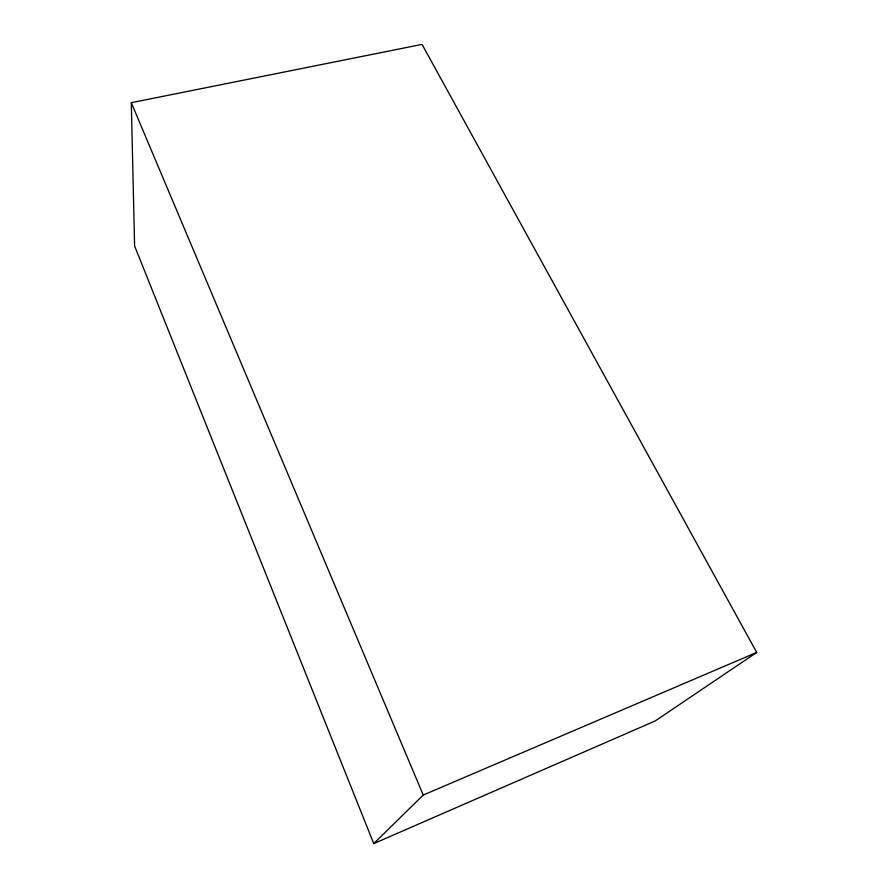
<?xml version="1.0" encoding="UTF-8"?>
<svg xmlns="http://www.w3.org/2000/svg" width="888" height="888" viewBox="0 0 888 888"><rect width="100%" height="100%" fill="white"/><g stroke="black" fill="none" stroke-linecap="round" stroke-linejoin="round"><path stroke-width="1.33" d="M373.737 843.6L423.243 795.038L756.709 652.436L422.044 44.4L131.291 102.686L134.61 245.998L373.737 843.6L655.311 720.89L756.709 652.436M131.291 102.686L423.243 795.038"/></g></svg>
